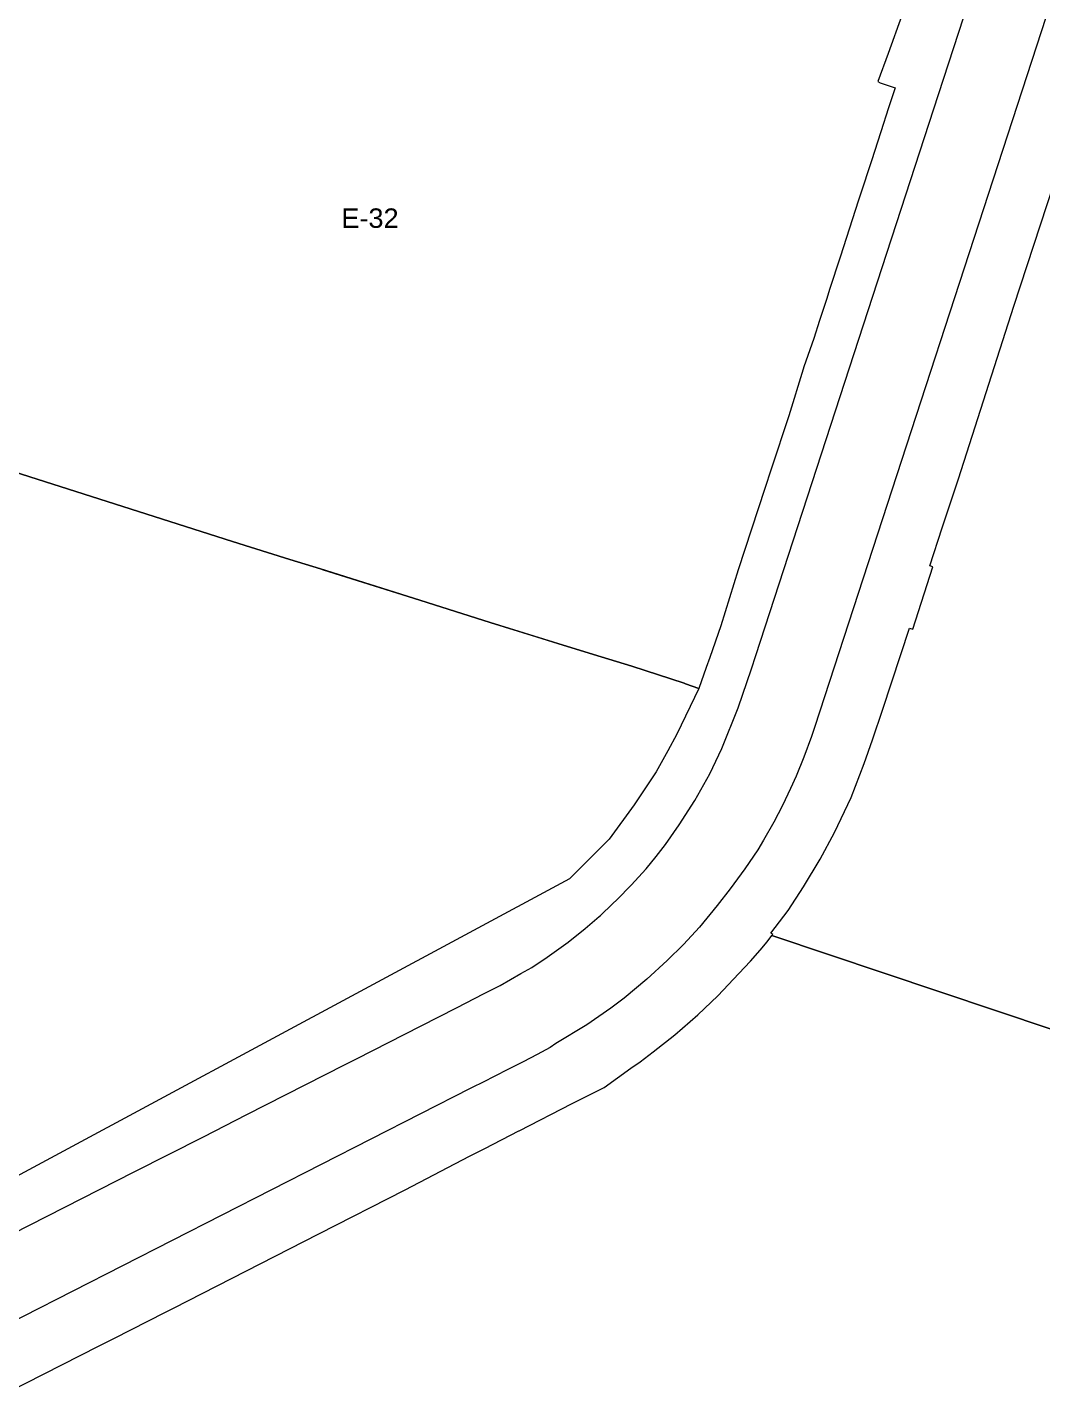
# Model space of a CAD drawing. Header units: metres. Extents: x 662613 to 666742, y 2728069 to 2732733.
# Drawn here: x 663928.6 to 664022.6, y 2729662.6 to 2729789.2 of the extents above; entities that cross this region are included whole.
import ezdxf
from ezdxf.enums import TextEntityAlignment as Align

# ---------------------------------------------------------------- set-up
doc = ezdxf.new("R2010")
doc.units = ezdxf.units.M
doc.header["$MEASUREMENT"] = 0
for name, color, linetype, lineweight in [('DQ_PLOT_ID', 252, 'Continuous', 18), ('Xref_DQ_MasterPlan_2024$0$DQ_PLOTS', 252, 'Continuous', 15), ('Xref_DQ_MasterPlan_2024$0$DQ_ROADS', 8, 'Continuous', 13)]:
    doc.layers.add(name, color=color, linetype=linetype, lineweight=lineweight)
doc.styles.add('DQ_Plot_ID', font='arial.ttf')

# ---------------------------------------------------------------- blocks, each defined once
blk = doc.blocks.new('Xref_DQ_MasterPlan_2024$0$DQ_Roads_')
at = {"layer": 'Xref_DQ_MasterPlan_2024$0$DQ_ROADS'}
for points in [[(663923.9604, 2729675.7208), (663938.4737, 2729683.0838), (663944.8899, 2729686.339), (663948.9148, 2729688.3909), (663957.9546, 2729692.9994), (663959.0825, 2729693.5744), (663965.072, 2729696.6279), (663968.3336, 2729698.3001), (663970.8985, 2729699.6065), (663972.3878, 2729700.373), (663974.3116, 2729701.4649), (663975.3185, 2729702.0364), (663976.7556, 2729702.9945), (663978.7021, 2729704.388), (663980.2872, 2729705.6334), (663981.5849, 2729706.7656), (663981.685, 2729706.8609), (663982.7997, 2729707.9229), (663983.2397, 2729708.342), (663984.5505, 2729709.6571), (663985.9179, 2729711.1813), (663986.8513, 2729712.3175), (663987.7224, 2729713.4388), (663988.9906, 2729715.2399), (663990.4418, 2729717.5213), (663991.8161, 2729719.971), (663992.937, 2729722.3362), (663994.4445, 2729726.0854), (663995.6726, 2729729.6983), (663996.0909, 2729730.9499), (664013.0314, 2729782.9264), (664021.4536, 2729808.815)], [(664038.1764, 2729836.7392), (664001.5547, 2729724.3515), (664001.2485, 2729723.4342), (664000.5311, 2729721.5312), (663999.8259, 2729719.7576), (663999.3117, 2729718.606), (663998.5481, 2729717.0356), (663997.7629, 2729715.4898), (663996.7929, 2729713.8393), (663996.2633, 2729712.934), (663995.0839, 2729711.185), (663993.7075, 2729709.319), (663992.5159, 2729707.7609), (663990.8685, 2729705.7718), (663989.3874, 2729704.1521), (663987.8847, 2729702.6802), (663985.9817, 2729700.9435), (663983.8848, 2729699.1945), (663982.663, 2729698.2605), (663980.4334, 2729696.7277), (663977.568, 2729694.9771), (663977.0315, 2729694.6286), (663975.8273, 2729693.9567), (663974.5171, 2729693.2823), (663973.2777, 2729692.6819), (663971.7304, 2729691.8782), (663971.0067, 2729691.5087), (663969.6272, 2729690.8036), (663914.34, 2729662.6418)]]:
    blk.add_lwpolyline(points, dxfattribs=at)
blk = doc.blocks.new('Xref_DQ_MasterPlan_2024')
at = {"layer": 'Xref_DQ_MasterPlan_2024$0$DQ_PLOTS'}
for points in [[(664009.61, 2729790.25), (664008.34, 2729786.75), (664007.38, 2729784.13), (664007.61, 2729784.03), (664007.62, 2729784.02), (664008.99, 2729783.57), (664008.39, 2729781.69), (664007.68, 2729779.49), (664006.8, 2729776.78), (664005.76, 2729773.6), (664005.61, 2729773.13), (664003.89, 2729767.86), (664002.92, 2729764.85), (664002.66, 2729764.04), (664001.99, 2729762), (664001.46, 2729760.32), (664000.55, 2729757.7), (664000.47, 2729757.49), (663999.14, 2729753.15), (663997.51, 2729748.2), (663996.92, 2729746.42), (663994.46, 2729738.87), (663992.83, 2729733.69), (663991.82, 2729730.75), (663991.5, 2729729.84), (663990.82, 2729727.9), (663989.56, 2729728.33), (663989.45, 2729728.37), (663984.61, 2729729.96), (663981.77, 2729730.81), (663978.24, 2729731.9), (663971.48, 2729734.01), (663964.37, 2729736.25), (663955.73, 2729738.97), (663952.89, 2729739.85), (663949.26, 2729740.99), (663947.6, 2729741.51), (663914.93, 2729751.92)], [(664106.66, 2729668.43), (663997.58, 2729705), (663997.66, 2729705.1), (663997.49, 2729705.2), (663999.07, 2729707.3), (663999.08, 2729707.31), (664000.52, 2729709.51), (664002.05, 2729712.08), (664003.37, 2729714.55), (664004.91, 2729717.78), (664006.14, 2729720.95), (664006.89, 2729723.12), (664007.87, 2729725.98), (664010.32, 2729733.49), (664010.63, 2729733.39), (664012.5, 2729739.17), (664012.21, 2729739.27), (664013.35, 2729742.78), (664014.86, 2729747.31), (664020, 2729763.31), (664023.7, 2729774.64)], [(663914.93, 2729751.92), (663947.6, 2729741.51), (663949.26, 2729740.99), (663952.89, 2729739.85), (663955.73, 2729738.97), (663955.98, 2729738.89), (663964.37, 2729736.25), (663971.48, 2729734.01), (663975.75, 2729732.68), (663978.24, 2729731.9), (663981.77, 2729730.81), (663984.61, 2729729.96), (663989.45, 2729728.37), (663989.56, 2729728.33), (663990.82, 2729727.9), (663988.78, 2729723.64), (663987.94, 2729722.11), (663986.86, 2729720.15), (663984.81, 2729717.09), (663982.49, 2729713.93), (663980.03, 2729711.45), (663978.81, 2729710.24), (663912.11, 2729674.36)], [(663926.69, 2729662.62), (663935.22, 2729666.96), (663936.67, 2729667.69), (663941.31, 2729670.04), (663942.13, 2729670.45), (663955.59, 2729677.33), (663963.58, 2729681.41), (663969.56, 2729684.54), (663969.92, 2729684.74), (663970.96, 2729685.26), (663974.11, 2729686.88), (663974.16, 2729686.9), (663979.07, 2729689.41), (663982.02, 2729690.92), (663984.51, 2729692.7), (663985.36, 2729693.28), (663986.56, 2729694.2), (663988.58, 2729695.8), (663990.7, 2729697.64), (663992.58, 2729699.4), (663994.51, 2729701.46), (663995.6, 2729702.63), (663996.49, 2729703.65), (663997.13, 2729704.42), (663997.58, 2729705), (664106.66, 2729668.43)]]:
    blk.add_lwpolyline(points, dxfattribs=at)
blk.add_blockref('Xref_DQ_MasterPlan_2024$0$DQ_Roads_', (0, 0))

msp = doc.modelspace()

# ---------------------------------------------------------------- block references
msp.add_blockref('Xref_DQ_MasterPlan_2024', (0, 0))

# ---------------------------------------------------------------- texts
at = {"layer": 'DQ_PLOT_ID', "style": 'DQ_Plot_ID'}
msp.add_text('E-32', height=1.8, dxfattribs=at).set_placement((663960.33, 2729770.58), align=Align.CENTER)

doc.saveas('drawing.dxf')
